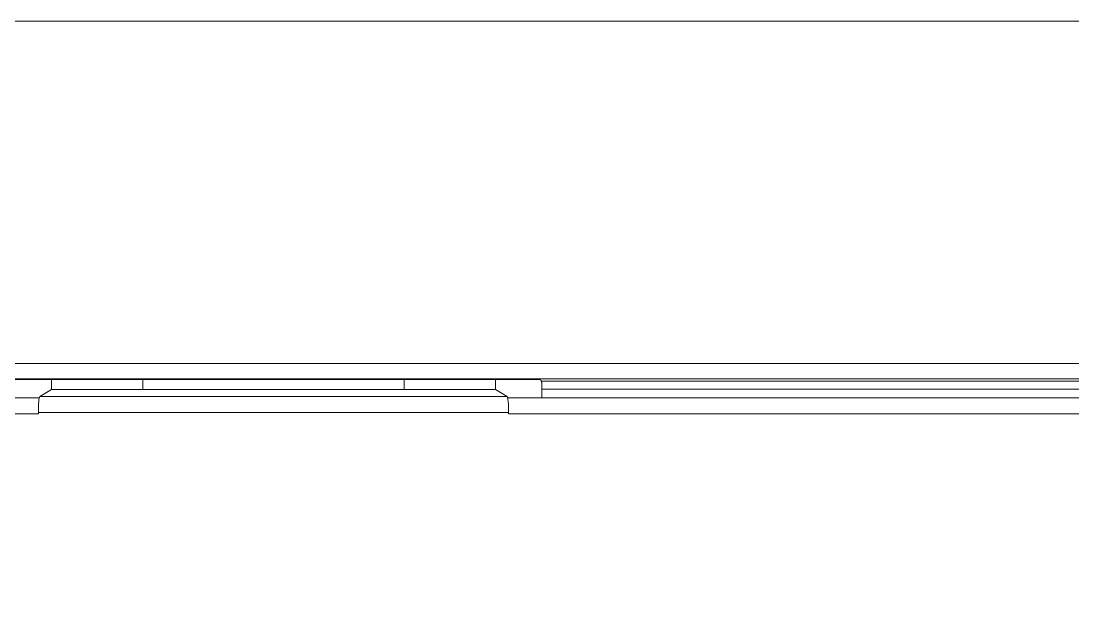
# Model space of a CAD drawing. Header units: inches. Extents: x 3778 to 56227, y -16914 to 35091.
# Drawn here: x 36376.6 to 36444.3, y -5299.4 to -5261 of the extents above; entities that cross this region are included whole.
import ezdxf

# ---------------------------------------------------------------- set-up
doc = ezdxf.new("R2010")
doc.units = ezdxf.units.IN
doc.header["$LTSCALE"] = 100
doc.header["$MEASUREMENT"] = 0
doc.layers.add('2-con', color=2, linetype='Continuous')
doc.layers.add('mark-B', color=2, linetype='Continuous', lineweight=20)

# ---------------------------------------------------------------- blocks, each defined once
blk = doc.blocks.new('무풍1way 일반')
at = {"layer": 'mark-B'}
for p, q in [((415.546, -334.556), (445.795, -334.556)), ((416.39, -336.031), (415.629, -335.575)), ((445.711, -335.575), (415.629, -335.575)), ((444.95, -336.031), (445.711, -335.575)), ((416.39, -336.031), (416.39, -336.668)), ((416.39, -336.031), (422.266, -336.031)), ((422.266, -336.031), (422.266, -336.668)), ((422.266, -336.031), (439.074, -336.031)), ((439.074, -336.668), (439.074, -336.031)), ((439.074, -336.031), (444.95, -336.031)), ((444.95, -336.031), (444.95, -336.668))]:
    blk.add_line(p, q, dxfattribs=at)
for centre, start_param, end_param in [((415.634, -334.572), 4.695761, 6.230825), ((445.707, -334.572), 0.05236, 1.587424)]:
    blk.add_ellipse(centre, major_axis=(0, -1.004), ratio=0.087489, start_param=start_param, end_param=end_param, dxfattribs=at)
for points, knots in [([(445.795, -334.467), (447.796, -334.467), (449.797, -334.467), (452.799, -334.467), (454.3, -334.467), (455.926, -334.467), (456.552, -334.467), (456.739, -334.467), (456.802, -334.467), (456.927, -334.467), (457.239, -334.466), (458.052, -334.456), (458.802, -334.429), (459.551, -334.391), (459.8, -334.376), (460.299, -334.343), (460.549, -334.324), (461.794, -334.222), (462.783, -334.111), (465.727, -333.688), (467.661, -333.288), (470.518, -332.516), (471.464, -332.229), (473.339, -331.598), (474.27, -331.253), (475.424, -330.785), (475.77, -330.641), (476.114, -330.494), (476.344, -330.394), (476.458, -330.344), (477.03, -330.092), (477.483, -329.883), (478.829, -329.238), (479.71, -328.782), (481.439, -327.82), (482.287, -327.314), (483.95, -326.252), (484.765, -325.696), (486.362, -324.535), (487.144, -323.929), (488.675, -322.666), (489.424, -322.01), (490.156, -321.328)], [0, 0, 0, 0, 0.125, 0.125, 0.1875, 0.21875, 0.226562, 0.226562, 0.230469, 0.230469, 0.234375, 0.25, 0.28125, 0.28125, 0.296875, 0.296875, 0.3125, 0.3125, 0.375, 0.375, 0.5, 0.5, 0.5625, 0.5625, 0.625, 0.625, 0.640625, 0.648437, 0.648437, 0.65625, 0.65625, 0.6875, 0.6875, 0.75, 0.75, 0.8125, 0.8125, 0.875, 0.875, 0.9375, 0.9375, 1, 1, 1, 1]), ([(490.861, -322.059), (490.489, -322.407), (490.112, -322.748), (489.35, -323.417), (488.964, -323.746), (487.796, -324.71), (487, -325.328), (485.374, -326.512), (484.545, -327.079), (482.852, -328.162), (481.989, -328.678), (480.23, -329.659), (479.334, -330.124), (477.964, -330.783), (477.503, -330.996), (476.921, -331.254), (476.804, -331.305), (476.571, -331.407), (476.22, -331.557), (475.869, -331.704), (474.694, -332.182), (473.747, -332.535), (471.837, -333.181), (470.875, -333.474), (467.967, -334.265), (465.998, -334.675), (463.001, -335.112), (461.995, -335.227), (460.728, -335.334), (460.473, -335.353), (459.965, -335.388), (459.203, -335.434), (458.44, -335.463), (457.676, -335.481), (457.422, -335.484), (457.04, -335.487), (456.912, -335.488), (456.657, -335.488), (456.021, -335.488), (454.365, -335.488), (450.798, -335.488), (447.742, -335.488), (445.704, -335.488)], [0, 0, 0, 0, 0.03125, 0.03125, 0.0625, 0.0625, 0.125, 0.125, 0.1875, 0.1875, 0.25, 0.25, 0.3125, 0.3125, 0.34375, 0.34375, 0.351562, 0.351562, 0.359375, 0.375, 0.375, 0.4375, 0.4375, 0.5, 0.5, 0.625, 0.625, 0.6875, 0.6875, 0.703125, 0.703125, 0.71875, 0.75, 0.75, 0.765625, 0.765625, 0.773437, 0.773437, 0.78125, 0.8125, 0.875, 1, 1, 1, 1]), ([(160.622, -334.467), (203.109, -334.467), (245.597, -334.467), (309.328, -334.467), (330.571, -334.467), (373.059, -334.467), (394.302, -334.467), (415.546, -334.467)], [0, 0, 0, 0, 0.5, 0.5, 0.75, 0.75, 1, 1, 1, 1]), ([(415.637, -335.488), (401.879, -335.487), (388.121, -335.487), (318.411, -335.487), (262.459, -335.487), (191.181, -335.487), (175.856, -335.487), (160.531, -335.487)], [0, 0, 0, 0, 0.161789, 0.161789, 0.81978, 0.81978, 1, 1, 1, 1]), ([(164.973, -336.061), (165.308, -336.061), (165.642, -336.061), (167.316, -336.061), (168.655, -336.061), (175.349, -336.061), (180.704, -336.061), (207.481, -336.061), (228.902, -336.061), (304.686, -336.061), (359.049, -336.061), (413.411, -336.061)], [0, 0, 0, 0, 0.004042, 0.004042, 0.020209, 0.020209, 0.084877, 0.084877, 0.34355, 0.34355, 1, 1, 1, 1]), ([(164.973, -336.061), (165.308, -336.061), (165.642, -336.061), (167.316, -336.061), (168.655, -336.061), (175.349, -336.061), (180.704, -336.061), (207.481, -336.061), (228.902, -336.061), (304.686, -336.061), (359.049, -336.061), (413.411, -336.061)], [0, 0, 0, 0, 0.004042, 0.004042, 0.020209, 0.020209, 0.084877, 0.084877, 0.34355, 0.34355, 1, 1, 1, 1]), ([(413.411, -336.061), (413.411, -336.094), (413.411, -336.126), (413.411, -336.174), (413.411, -336.19), (413.411, -336.221), (413.412, -336.236), (413.412, -336.281), (413.412, -336.31), (413.413, -336.351), (413.413, -336.364), (413.413, -336.389), (413.413, -336.401), (413.414, -336.436), (413.414, -336.457), (413.415, -336.485), (413.415, -336.493), (413.416, -336.509), (413.416, -336.523), (413.417, -336.534), (413.417, -336.544), (413.417, -336.549), (413.418, -336.559), (413.419, -336.563), (413.419, -336.563)], [0, 0, 0, 0, 0.125, 0.125, 0.1875, 0.1875, 0.25, 0.25, 0.375, 0.375, 0.4375, 0.4375, 0.5, 0.5, 0.625, 0.625, 0.6875, 0.6875, 0.75, 0.8125, 0.8125, 0.875, 0.875, 1, 1, 1, 1]), ([(413.411, -336.061), (413.411, -336.094), (413.411, -336.126), (413.411, -336.174), (413.411, -336.19), (413.411, -336.221), (413.412, -336.236), (413.412, -336.281), (413.412, -336.31), (413.413, -336.351), (413.413, -336.364), (413.413, -336.389), (413.413, -336.401), (413.414, -336.436), (413.414, -336.457), (413.415, -336.485), (413.415, -336.493), (413.416, -336.509), (413.416, -336.523), (413.417, -336.534), (413.417, -336.544), (413.417, -336.549), (413.418, -336.559), (413.419, -336.563), (413.419, -336.563)], [0, 0, 0, 0, 0.125, 0.125, 0.1875, 0.1875, 0.25, 0.25, 0.375, 0.375, 0.4375, 0.4375, 0.5, 0.5, 0.625, 0.625, 0.6875, 0.6875, 0.75, 0.8125, 0.8125, 0.875, 0.875, 1, 1, 1, 1]), ([(413.524, -336.668), (413.506, -336.65), (413.489, -336.633), (413.454, -336.598), (413.437, -336.581), (413.419, -336.563)], [0, 0, 0, 0, 0.499247, 0.499247, 1, 1, 1, 1]), ([(413.524, -336.668), (413.506, -336.65), (413.489, -336.633), (413.454, -336.598), (413.437, -336.581), (413.419, -336.563)], [0, 0, 0, 0, 0.499247, 0.499247, 1, 1, 1, 1]), ([(413.524, -336.668), (419.275, -336.668), (425.026, -336.668), (436.528, -336.668), (442.279, -336.668), (448.03, -336.668)], [0, 0, 0, 0, 0.5, 0.5, 1, 1, 1, 1]), ([(413.524, -336.668), (419.275, -336.668), (425.026, -336.668), (436.528, -336.668), (442.279, -336.668), (448.03, -336.668)], [0, 0, 0, 0, 0.5, 0.5, 1, 1, 1, 1]), ([(449.654, -337.697), (445.14, -337.697), (435.937, -337.697), (417.354, -337.697), (384.529, -337.697), (337.635, -337.697), (281.363, -337.697), (206.333, -337.697), (112.545, -337.697), (37.515, -337.697), (0, -337.697)], [0, 0, 0, 0, 0.030117, 0.061403, 0.123977, 0.249123, 0.374269, 0.499415, 0.749708, 1, 1, 1, 1]), ([(449.654, -337.697), (445.14, -337.697), (435.937, -337.697), (417.354, -337.697), (384.529, -337.697), (337.635, -337.697), (281.363, -337.697), (206.333, -337.697), (112.545, -337.697), (37.515, -337.697), (0, -337.697)], [0, 0, 0, 0, 0.030117, 0.061403, 0.123977, 0.249123, 0.374269, 0.499415, 0.749708, 1, 1, 1, 1]), ([(0, -359.742), (38.018, -359.742), (114.054, -359.742), (209.1, -359.742), (285.136, -359.742), (342.163, -359.741), (389.686, -359.742), (422.952, -359.741), (441.961, -359.742), (451.465, -359.741), (456.218, -359.742)], [0, 0, 0, 0, 0.25, 0.5, 0.625, 0.75, 0.875, 0.9375, 0.96875, 1, 1, 1, 1]), ([(0, -359.742), (38.018, -359.742), (114.054, -359.742), (209.1, -359.742), (285.136, -359.742), (342.163, -359.741), (389.686, -359.742), (422.952, -359.741), (441.961, -359.742), (451.465, -359.741), (456.218, -359.742)], [0, 0, 0, 0, 0.25, 0.5, 0.625, 0.75, 0.875, 0.9375, 0.96875, 1, 1, 1, 1])]:
    blk.add_open_spline(points, degree=3, knots=knots, dxfattribs=at)
for points in [[(415.546, -334.467), (415.546, -334.497), (415.546, -334.526), (415.546, -334.556)], [(445.795, -334.556), (445.795, -334.526), (445.795, -334.497), (445.795, -334.467)], [(413.411, -335.487), (413.411, -335.679), (413.411, -335.87), (413.411, -336.061)], [(413.411, -335.487), (413.411, -335.679), (413.411, -335.87), (413.411, -336.061)], [(0, -336.712), (149.885, -336.712), (299.769, -336.712), (449.654, -336.712)], [(0, -336.712), (149.885, -336.712), (299.769, -336.712), (449.654, -336.712)], [(413.419, -336.563), (330.601, -336.563), (247.783, -336.563), (164.964, -336.563)], [(413.419, -336.563), (330.601, -336.563), (247.783, -336.563), (164.964, -336.563)]]:
    blk.add_open_spline(points, degree=3, dxfattribs=at)
blk = doc.blocks.new('dpdjzjs')
at = {"layer": 'mark-B', "rotation": 180}
blk.add_blockref('무풍1way 일반', (172794.415, 96209.727), dxfattribs=at)

msp = doc.modelspace()

# ---------------------------------------------------------------- block references
at = {"layer": '2-con'}
msp.add_blockref('dpdjzjs', (-135970.865, -101830.442), dxfattribs=at)

doc.saveas('drawing.dxf')
